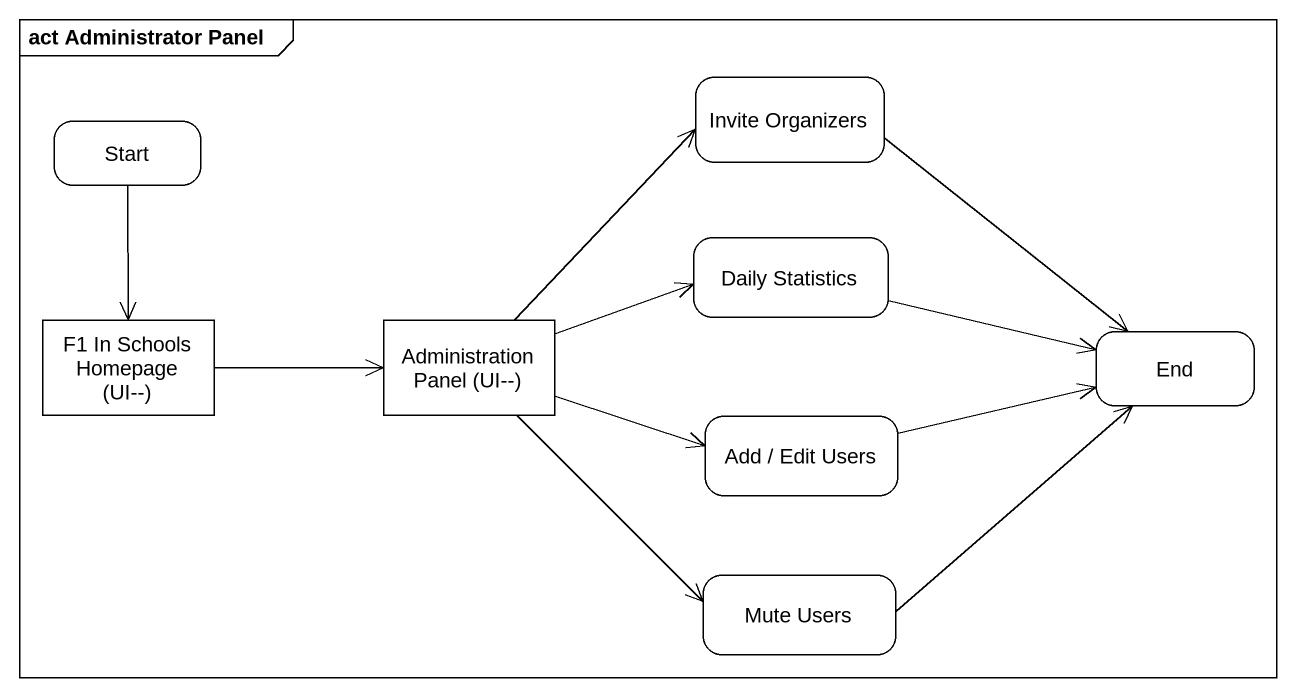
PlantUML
@startuml
mainframe act Administrator Panel
hide empty description
state "Invite Organizers" as Invite_Organizers
state "Start" as Start_
state "Daily Statistics" as Daily_Statistics
state "F1 In Schools Homepage (UI--)" as F1_In_Schools_Homepage_UI <<object>>
state "Administration Panel (UI--)" as Administration_Panel_UI <<object>>
state "End" as End_
state "Add / Edit Users" as Add_Edit_Users
state "Mute Users" as Mute_Users
Invite_Organizers --> End_
Start_ --> F1_In_Schools_Homepage_UI
Daily_Statistics -right-> End_
F1_In_Schools_Homepage_UI -right-> Administration_Panel_UI
Administration_Panel_UI -up-> Invite_Organizers
Administration_Panel_UI -right-> Daily_Statistics
Administration_Panel_UI -right-> Add_Edit_Users
Administration_Panel_UI --> Mute_Users
Add_Edit_Users -right-> End_
Mute_Users -up-> End_
@enduml
